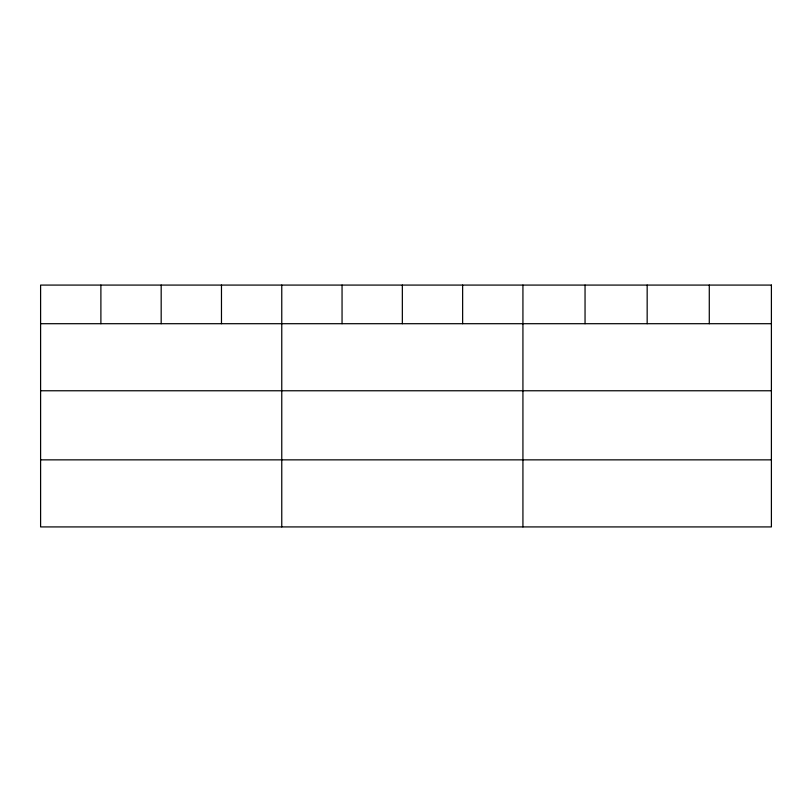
<?xml version="1.0" encoding="UTF-8"?>
<svg xmlns="http://www.w3.org/2000/svg" width="812" height="812" viewBox="0 0 812 812"><rect width="100%" height="100%" fill="white"/><g stroke="black" fill="none" stroke-linecap="round" stroke-linejoin="round"><path stroke-width="1.22" d="M40.6 323.704L771.4 323.704M40.6 390.765L771.4 390.765M40.6 459.856L771.4 459.856M709.282 285.083L709.282 323.704M647.164 285.083L647.164 323.704M585.046 285.083L585.046 323.704M522.928 285.083L522.928 526.917M462.637 285.083L462.637 323.704M402.346 285.083L402.346 323.704M342.055 285.083L342.055 323.704M281.764 285.083L281.764 526.917M221.473 285.083L221.473 323.704M161.182 285.083L161.182 323.704M100.891 285.083L100.891 323.704M771.4 285.083L40.6 285.083L40.6 526.917L771.4 526.917L771.4 285.083"/></g></svg>
